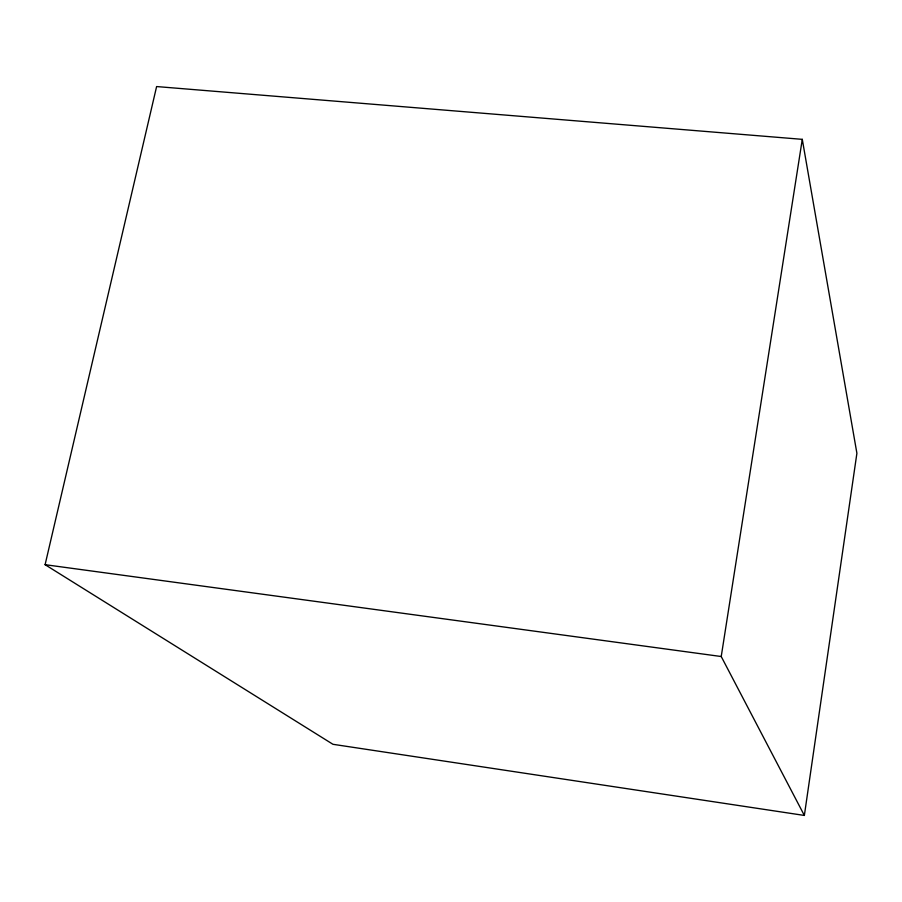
<?xml version="1.0" encoding="UTF-8"?>
<svg xmlns="http://www.w3.org/2000/svg" width="902" height="902" viewBox="0 0 902 902"><rect width="100%" height="100%" fill="white"/><g stroke="black" fill="none" stroke-linecap="round" stroke-linejoin="round"><path stroke-width="1.35" d="M804.358 815.442L856.9 453.278L802.284 139.348L156.61 86.558L45.1 564.686L332.962 744.297L804.358 815.442L721.228 656.521L802.284 139.348M45.1 564.686L721.228 656.521"/></g></svg>
